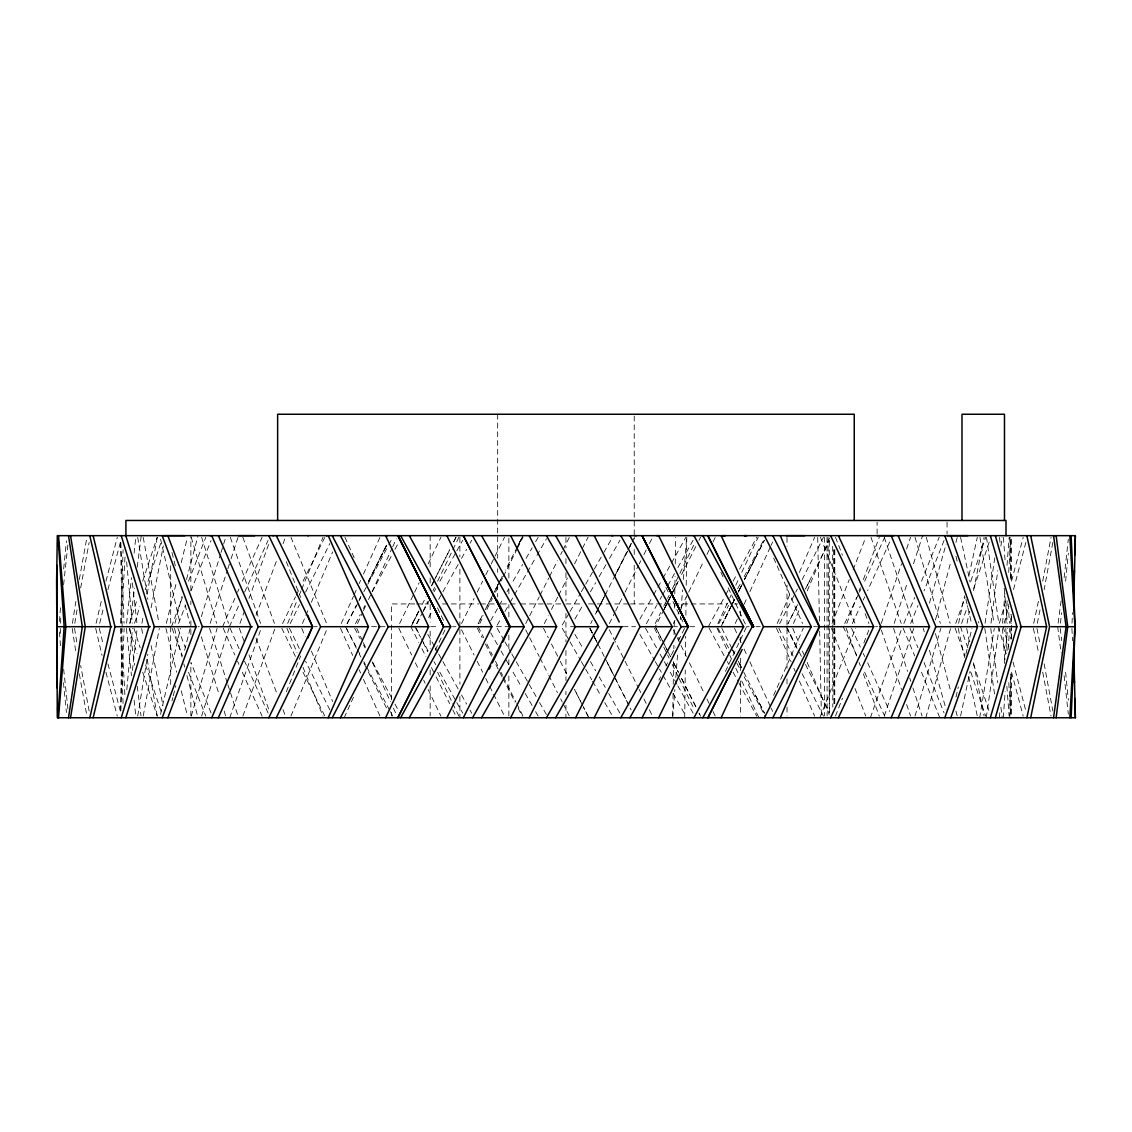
<?xml version="1.0" encoding="UTF-8"?>
<svg xmlns="http://www.w3.org/2000/svg" width="1132" height="1132" viewBox="0 0 1132 1132"><rect width="100%" height="100%" fill="white"/><g stroke="black" fill="none" stroke-linecap="round" stroke-linejoin="round"><path stroke-width="0.75" stroke-dasharray="5 3.75" d="M190.855 715.976L190.855 662.942M190.869 634.656L190.869 618.737M190.869 604.601L190.869 601.064M190.869 590.451L190.869 535.648M508.862 715.976L508.862 675.323M508.862 664.71L508.862 657.635M508.862 648.792L508.862 634.656M508.876 616.968L508.876 604.601M508.876 593.989L508.876 588.682M508.876 578.07L508.876 535.648M834.765 703.609L834.779 549.784M877.102 533.979L877.102 522.163M1010.777 623.208L1010.805 614.45M1010.904 579.428L1011.032 537.417L1011.23 579.428M1011.23 673.979L1011.046 716.004L1010.904 673.979M1011.4 638.957L1011.4 614.45M684.718 717.745L685.256 670.017M685.426 655.867L685.638 636.425M685.879 615.2L686.091 597.526M686.233 585.145L686.77 537.417M672.705 715.976L673.101 692.996M673.243 684.153L673.653 659.404M673.837 648.792L673.894 645.254M674.078 634.656L674.332 618.737M674.516 608.139L674.573 604.601M674.757 593.989L675.054 576.301M675.252 563.934L675.705 537.417M120.572 710.74L122.114 628.458M1009.786 717.745L1010.593 673.979M1011.23 638.957L1011.428 628.458M120.572 623.208L123.091 549.671M120.841 710.74L124.11 628.458M1072.004 623.194L1072.542 612.695M121.322 623.208L125.001 556.675M1005.881 623.208L1007.155 600.441M1008.711 572.424L1010.664 537.417M1003.292 717.745L1005.159 691.482M1008.145 649.471L1009.631 628.458M59.458 621.454L60.633 605.691M672.677 717.745L674.856 689.728M675.804 677.474L677.559 654.706M678.648 640.698L678.917 637.203M680.275 619.685L680.544 616.19M681.096 609.186L682.582 589.928M683.403 579.414L686.657 537.389M1002.57 623.208L1004.862 593.437M1006.999 565.42L1009.15 537.417M60.364 623.208L60.817 617.959M63.604 584.692L67.92 544.421M126.812 689.728L132.458 628.458M999.358 717.745L1000.009 710.74M1004.353 663.465L1007.565 628.458M63.661 568.915L66.434 540.912M1065.594 581.197L1068.367 553.18M126.586 623.208L131.468 577.674M134.1 553.166L135.783 537.417M1064.122 577.66L1068.325 539.157M132.402 670.469L137.142 628.458M1060.415 623.208L1061.717 612.695M130.053 623.208L134.524 588.187M137.213 567.174L141.245 535.662M991.009 623.208L997.759 570.67M1000.9 546.162L1002.018 537.417M1058.123 623.194L1061.165 600.427M986.255 717.745L999.032 628.458M985.052 623.265L994.759 557.991M72.448 623.336L75.858 601.403M137.708 716.032L147.839 654.183M979.704 717.745L994.292 628.416M74.811 623.336L77.033 609.851M80.655 587.933L89.159 542.412M141.953 623.265L142.873 618.114M147.16 594.059L157.574 535.662M79.311 579.485L86.923 537.346M1052.845 542.412L1044.143 589.63M143.226 716.032L159.301 628.416M1042.714 581.169L1051.048 537.346M151.094 607.813L163.348 545.964M967.053 623.265L969.445 611.238M973.534 590.635L984.09 537.375M1037.28 623.336L1040.025 609.851M960.601 716.032L970.082 671.361M1033.742 623.336L1038.766 599.719M958.592 623.265L964.577 595.786M969.063 575.169L977.284 537.375M160.546 714.306L180.455 628.416M955.988 697.128L958.365 686.827M965.921 654.183L971.879 628.416M96.093 623.336L102.021 598.036M99.715 623.336L103.408 608.167M107.922 589.63L120.317 542.412M166.347 623.336L176.691 581.183M181.247 562.632L187.459 537.346M171.993 700.892L172.828 697.51M173.253 695.826L175.785 685.709M184.657 650.306L190.148 628.387M105.969 581.169L117.261 537.346M1025.875 542.398L1013.083 591.286M174.936 623.336L182.054 596.352M186.497 579.499L198.058 535.662M935.442 619.954L951.022 560.948M955.917 542.398L957.248 537.346M1011.527 581.169L1023.201 537.346M925.82 717.745L950.583 628.387M1004.126 623.336L1008.838 606.469M929.471 603.101L946.111 544.096M999.386 623.336L1006.178 599.719M191.251 716.061L217.103 628.387M915.024 716.061L940.848 628.387M201.355 616.586L220.514 554.199M221.037 552.515L223.103 545.78M223.627 544.096L226.216 535.662M129.756 623.336L137.029 599.719M201.638 716.061L228.989 628.387M134.552 623.336L139.887 606.483M145.221 589.63L161.069 542.171M210.156 623.392L227.306 570.415M227.843 568.773L230.532 560.496M231.055 558.84L238.569 535.662M894.167 623.392L907.581 582.004M913.496 563.807L922.608 535.662M989.184 542.157L973.506 589.305M142.731 581.169L157.178 537.29M884.29 716.089L913.75 628.359M970.846 581.169L985.675 537.29M881.29 623.392L901.567 563.807M906.633 548.907L910.581 537.318M961.592 623.449L967.832 605.563M870.395 717.745L901.808 628.359M229.739 717.745L261.167 628.359M955.762 623.449L965.044 597.427M239.998 623.392L244.795 610.148M248.998 598.559L268.808 543.94M242.856 716.089L275.034 628.359M171.456 626.703L182.422 597.427M256.03 615.327L277.481 558.416M283 543.784L285.448 537.29M846.807 623.449L856.613 597.441M859.075 590.932L860.292 587.678M863.362 579.556L879.309 537.29M178.545 623.449L185.379 605.578M190.968 590.946L211.033 540.544M835.501 716.117L842.434 698.232M863.858 642.962L869.532 628.331M832.091 623.449L849.269 579.556M853.089 569.806L865.796 537.29M188.506 581.169L205.798 537.29M944.046 540.53L924.023 590.918M286.311 691.737L300.659 655.966M819.794 717.745L855.622 628.331M921.533 581.169L939.15 537.29M287.655 623.449L296.994 600.696M299.669 594.187L300.999 590.932M301.664 589.305L323.016 537.29M910.652 623.449L918.01 605.563M290.952 716.117L327.275 628.331M903.845 623.449L914.741 597.427M302.442 623.449L305.187 616.954M305.881 615.327L308.626 608.818M311.371 602.323L332.652 551.921M793.475 623.449L799.659 608.818M807.201 590.932L830.548 535.662M222.594 626.703L234.848 598.446M237.564 592.163L238.923 589.022M777.217 623.506L791.084 591.569M799.39 572.396L814.644 537.261M229.414 626.703L239.093 604.714M244.611 592.163L268.1 540.36M773.637 695.388L803.267 628.302M341.241 623.506L353.439 596.352M354.16 594.753L356.311 589.97M359.184 583.574L360.613 580.376M363.485 573.995L379.984 537.261M242.333 581.169L262.129 537.233M344.185 717.745L354.288 695.388M889.695 541.945L867.636 590.607M864.65 581.169L884.715 537.233M357.528 623.506L362.65 612.327M363.386 610.728L365.579 605.945M368.508 599.55L371.438 593.168M372.173 591.569L391.941 548.44M392.677 546.841L396.342 538.86M735.248 623.506L737.456 618.723M744.049 604.346L746.978 597.951M749.908 591.569L770.411 546.841M771.147 545.242L772.618 542.044M852.311 623.562L860.334 606.299M863.249 600.031L864.707 596.889M717.872 623.506L729.065 599.55M729.815 597.951L731.3 594.753M735.786 585.173L738.772 578.792M741.757 572.396L758.171 537.261M844.698 623.562L858.735 593.734M859.471 592.163L860.957 589.022M725.442 671.432L746.596 626.703L727.706 586.772M399.624 623.562L413.887 593.734M414.637 592.163L419.151 582.754M428.151 563.92L440.914 537.233M435.226 650.249L445.032 629.845M282.561 623.562L295.466 596.875M296.23 595.305L299.258 589.022M417.043 623.562L420.099 617.28M423.142 611.011L427.698 601.587M433.032 590.607L434.547 587.466M437.603 581.183L458.913 537.233M673.427 623.562L674.955 620.421M677.997 614.152L680.275 609.441M681.04 607.87L687.888 593.734M688.652 592.163L703.878 560.779M706.934 554.496L709.212 549.784M713.019 541.945L716.061 535.662M290.216 623.562L299.428 604.714M305.569 592.163L329.851 543.502M655.258 623.562L660.649 612.582M663.72 606.299L666.805 600.017M667.583 598.446L669.111 595.305M672.196 589.036L679.129 574.9M679.908 573.33L694.539 543.502M368.89 581.155L386.705 545.072M658.98 680.077L660.536 676.936M665.97 665.941L667.526 662.814M671.403 654.961L675.28 647.108M678.379 640.825L684.591 628.274M303.051 581.169L325.676 535.662M368.678 581.155L386.79 544.775L368.48 581.155M721.042 626.703L730.395 607.87M731.173 606.299L734.286 600.031L732.687 603.172M359.438 599.323L360.867 596.309M411.086 626.703L418.925 610.997L410.874 626.703L418.769 642.396M422.052 604.714L426.014 596.861M433.867 581.155L449.701 549.784L431.448 585.867L433.018 582.725M461.559 623.562L474.053 598.446M477.18 592.163L482.642 581.183M485.77 574.9L490.453 565.491M491.246 563.92L494.359 557.637M495.151 556.067L504.518 537.233M809.479 581.169L805.489 589.022L829.77 540.36M479.77 623.562L483.704 615.709M486.845 609.441L492.349 598.446M495.491 592.163L497.854 587.466M501.009 581.183L502.58 578.042M503.358 576.471L516.73 549.784M517.522 548.213L523.026 537.233M609.341 623.562L614.846 612.582M615.624 611.011L624.284 593.734M625.062 592.163L638.434 565.491M639.226 563.92L640.797 560.779M643.938 554.496L646.301 549.784M649.443 543.502L653.376 535.662M732.744 603.172L734.314 600.031M738.248 592.178L741.403 585.909M754.973 558.5L764.383 540.233L744.403 579.683L755.115 558.515M412.473 623.562L418.798 610.997M733.126 602.365L734.64 599.352L732.362 603.88M743.002 582.711L738.432 591.781L741.502 585.739M802.178 579.598L823.459 537.233M347.071 623.647L356.269 605.408M590.763 623.562L592.262 620.421M598.672 607.87L595.503 614.152L597.059 611.011M615.27 574.9L605.04 595.319M616.063 573.344L628.713 548.213M629.505 546.657L631.076 543.502M664.074 609.426L655.272 626.703L670.427 656.546M664.824 607.856L668.036 601.573M668.771 600.002L672.012 593.734M672.733 592.163L678.266 581.169M695.798 546.643L680.601 576.457M698.968 540.36L700.651 537.233M431.589 585.867L433.981 581.155M499.891 581.169L502.283 576.457L500.698 579.598M522.177 537.233L516.602 548.213L522.248 537.233M525.729 623.562L539.228 596.875M540.035 595.305L548.765 578.042M549.558 576.471L557.496 560.779M560.68 554.496L562.264 551.355M563.057 549.784L569.41 537.233M544.322 623.562L548.298 615.709M551.482 609.441L557.835 596.875M558.628 595.305L567.387 578.028M574.532 563.92L588.046 537.233M595.432 614.152L598.616 607.87M478.228 623.562L482.218 615.709L478.157 623.562M493.396 593.72L485.402 609.426L493.382 593.72M517.466 546.643L505.381 570.174M518.258 545.072L523.055 535.662M597.866 609.441L604.233 596.889M627.369 551.369L614.605 576.485L627.468 551.369M631.373 543.516L628.175 549.798L630.694 545.086M632.18 541.945L634.571 537.233M744.403 579.683L755.186 558.5M379.928 558.444L386.903 544.775M498.179 584.296L494.175 592.149L502.169 576.443M779.651 623.562L794.947 593.734M795.754 592.163L797.367 589.022M347.156 623.661L358.264 602.422M359.056 600.894L360.641 597.866M363.811 591.795L366.994 585.725M367.787 584.197L387.979 546.275M355.476 623.675L360.259 614.563M363.457 608.507L365.056 605.464M372.244 591.81L391.7 555.388M388.785 544.761L392.832 537.176M744.149 576.641L764.397 538.691M733.126 581.169L735.559 576.613M739.635 569.028L756.756 537.176M394.969 549.317L399.044 541.733M718.749 623.675L728.598 605.464M737.625 588.782L740.908 582.711M708.321 626.703L724.848 596.352M725.683 594.824L728.994 588.753M416.477 623.661L422.321 613.049M423.156 611.521L429.014 600.894M434.023 591.795L435.707 588.753M428.603 617.591L432.806 610.007M438.692 599.38L442.046 593.31M442.895 591.795L458.135 564.486M439.881 581.169L455.984 552.345M456.819 550.831L462.762 540.205M674.488 573.599L667.696 585.739M677.884 567.528L693.124 540.219M461.531 558.416L466.639 549.317M470.049 543.247L471.747 540.205M662.984 578.127L670.639 564.486M671.488 562.958L685.95 537.176M646.358 623.675L656.602 605.464M660.013 599.394L661.725 596.352M662.574 594.838L666.847 587.253M639.877 619.119L652.725 596.352M653.574 594.824L656.999 588.753M657.862 587.239L661.286 581.169M490.68 620.633L498.434 606.964M499.297 605.45L503.599 597.866M507.051 591.795L508.777 588.753M504.08 640.358L496.311 626.703L501.49 617.605M504.943 611.535L509.244 603.95M510.108 602.436L513.56 596.366M514.423 594.852L526.522 573.613M513.079 581.169L522.616 564.486M526.083 558.416L532.153 547.789M535.62 541.733L539.087 535.662M527.399 572.085L536.087 556.916M536.95 555.388L546.501 538.691M569.184 613.049L561.359 626.703L569.17 640.358M570.047 611.521L580.475 593.31M581.339 591.795L584.82 585.725M585.683 584.197L593.493 570.542M594.357 569.028L603.031 553.859M603.894 552.345L612.568 537.176M574.858 619.119L582.669 605.464M590.465 591.81L595.673 582.711M599.139 576.641L606.073 564.5M609.554 558.43L619.954 540.219M689.728 626.703L697.892 626.689M496.311 626.703L508.933 626.689M570.528 626.703L575.509 626.689M755.978 626.703L760.294 626.689M414.821 603.936L391.446 603.936L391.446 623.208M416.562 603.936L428.688 603.936M442.555 603.936L478.695 603.936M480.449 603.936L494.472 603.936M501.49 603.936L517.282 603.936M520.777 603.936L564.203 603.936M565.943 603.936L581.848 603.936M588.527 603.936L628.642 603.936M630.397 603.936L689.331 603.936M691.072 603.936L727.522 603.936M734.498 603.936L737.47 603.936M313.734 626.689L317.257 626.703M430.627 626.689L438.905 626.689M622.968 626.689L635.59 626.703M875.588 626.689L877.555 626.689M198.086 626.703L199.374 626.703M380.069 626.703L385.319 626.703M452.517 626.703L455.984 626.703M673.399 626.703L677.488 626.703M746.497 626.703L749.129 626.703M813.682 626.703L816.95 626.703M984.458 626.703L979.576 626.703L978.487 621.553M371.551 626.689L377.31 626.703M574.872 634.288L582.669 647.957M590.48 661.612L595.687 670.724M599.153 676.795L605.224 687.407M608.691 693.477L619.954 713.202M570.047 641.872L580.461 660.069M581.324 661.597L584.805 667.654M585.668 669.182L591.739 679.794M592.616 681.322L601.29 696.491M604.757 702.576L612.568 716.231M536.087 696.505L516.164 661.612M539.554 702.576L546.501 714.716M513.065 672.21L521.739 687.393M525.206 693.463L532.153 705.604M535.62 711.674L538.224 716.231M504.943 641.886L510.985 652.513M511.848 654.027L515.301 660.097M490.68 632.774L497.571 644.9M501.009 650.971L505.311 658.555M506.174 660.069L508.763 664.625M639.877 634.288L654.423 660.069M655.287 661.597L658.697 667.654M659.56 669.182L661.272 672.21M645.509 628.218L656.602 647.957M660.013 654.027L668.545 669.21M662.97 675.252L669.776 687.393M673.186 693.463L685.935 716.231M458.135 688.921L442.895 661.612M461.531 694.991L466.639 704.09M470.049 710.16L471.747 713.202M670.257 672.238L677.035 684.379M677.884 685.893L693.124 713.202M439.867 672.21L455.97 701.048M456.819 702.576L462.747 713.188M427.769 634.288L434.49 646.443M435.325 647.957L437.858 652.513M438.692 654.027L442.046 660.097M414.793 626.703L420.651 637.316M421.486 638.844L429 652.485M434.023 661.597L435.693 664.625M709.156 628.218L726.489 660.069M727.324 661.597L728.98 664.625M717.929 628.218L728.598 647.957M736.819 663.14L740.922 670.724M733.097 672.21L737.993 681.322M738.814 682.837L756.756 716.231M391.714 698.034L372.258 661.612M394.969 704.09L399.044 711.674M744.163 676.795L766.01 717.745M389.592 710.16L366.188 666.14M390.413 711.674L392.832 716.231M354.67 628.218L360.273 638.844M363.471 644.915L365.056 647.957M345.571 626.703L356.665 647.943M357.457 649.457L360.627 655.527M363.811 661.597L365.395 664.625M778.844 628.274L793.32 656.518M605.04 658.117L614.634 676.964M615.44 678.535L629.081 705.194M502.127 676.908L494.939 662.786M502.933 678.478L514.961 702.038M518.159 708.321L522.177 716.174M477.35 628.274L482.147 637.684M485.345 643.952L491.741 656.503M786.33 626.703L798.301 650.263M799.107 651.834L801.498 656.532M805.489 664.385L829.756 713.047M755.214 694.963L764.454 713.188L743.795 672.238M656.135 628.274L664.088 643.981M664.894 645.551L668.064 651.834M668.87 653.405L670.455 656.546M673.639 662.828L678.422 672.252M592.262 632.986L589.093 626.703L592.277 632.986M597.073 642.41L593.083 634.557L597.031 642.41M604.247 656.546L589.178 626.703M543.53 628.274L548.298 637.698M551.468 643.952L559.42 659.673M560.198 661.215L567.373 675.365L565.759 672.196M588.046 716.174L583.277 706.764L588.838 717.745M673.611 662.828L678.365 672.252M612.115 672.252L607.36 662.828L631.09 709.905M525.729 629.845L539.228 656.532M540.035 658.102L547.973 673.795M548.765 675.365L557.496 692.628M560.68 698.911L562.264 702.052M563.057 703.623L569.41 716.174M436.145 676.908L449.63 703.609M452.8 709.891L455.97 716.174M368.452 672.196L386.776 708.604M802.163 673.781L823.459 716.174M732.362 649.542L734.64 654.084L733.126 651.056M421.939 648.664L425.887 656.503M431.405 667.484L433.782 672.196M346.307 628.203L357.033 649.499M359.311 654.041L360.839 657.055M363.881 663.111L366.938 669.168M329.851 709.905L305.569 661.244M609.341 629.845L624.284 659.673M625.062 661.244L638.434 687.916M639.226 689.487L640.797 692.628M643.938 698.911L646.301 703.623M649.443 709.905L652.598 716.174M478.199 626.703L483.704 637.698M486.845 643.966L492.349 654.961M495.491 661.244L497.854 665.941M501.009 672.224L502.58 675.365M503.358 676.936L515.937 702.052M516.73 703.623L523.026 716.174M721.82 628.274L732.008 648.693M732.8 650.263L734.371 653.405M738.29 661.244L741.418 667.526M461.559 629.845L474.053 654.961M477.18 661.244L482.642 672.224M485.77 678.507L488.897 684.789M489.675 686.36L492.802 692.628M493.58 694.199L504.518 716.174M303.036 672.21L325.676 717.745M787.08 628.232L797.607 649.527L787.179 628.218M665.97 587.466L669.069 593.734M672.946 601.587L676.059 607.87M676.837 609.441L683.813 623.562M654.48 628.274L660.649 640.825M663.72 647.108L666.805 653.39M667.583 654.961L669.111 658.102M672.196 664.371L678.365 676.936M679.129 678.507L694.539 709.905M289.452 628.274L300.192 650.263M673.427 629.845L676.469 636.127M677.233 637.698L680.275 643.966M681.04 645.537L686.374 656.532M689.416 662.814L703.878 692.628M706.934 698.911L709.212 703.623M713.019 711.462L715.297 716.174M416.293 628.274L420.099 636.127M423.142 642.396L427.698 651.82M437.603 672.224L452.064 702.052M452.814 703.623L458.913 716.174M281.797 628.274L295.452 656.518M437.49 607.87L445.032 623.562M398.874 628.274L411.638 654.961M415.387 662.814L419.151 670.653M423.651 680.077L425.151 683.219M428.151 689.487L440.914 716.174M720.9 572.396L723.178 577.193M843.227 626.703L857.249 656.518M717.122 628.302L729.065 653.857M729.815 655.456L731.3 658.654M735.786 668.234L738.772 674.615M741.757 681.011L758.921 717.745M851.589 628.274L860.348 647.122M863.263 653.405L864.721 656.532M867.65 662.814L889.695 711.476M864.636 672.21L884.715 716.174M734.527 628.302L738.913 637.882M739.649 639.481L741.106 642.679M744.049 649.061L746.978 655.456M749.908 661.838L770.411 706.566M771.147 708.165L772.618 711.363M356.792 628.302L362.65 641.08M363.386 642.679L365.579 647.462M372.173 661.838L390.483 701.769M393.412 708.165L396.342 714.547M268.1 713.047L244.611 661.244M344.906 537.261L354.288 558.019M340.52 628.302L352.717 655.456M359.184 669.833L360.613 673.031M363.485 679.412L379.984 716.146M242.319 672.21L262.129 716.174M773.637 558.019L802.56 623.506M230.107 628.274L239.093 648.693M776.524 628.302L791.084 661.838M793.857 668.234L795.23 671.432M799.39 681.011L814.644 716.146M223.273 628.274L234.833 654.947M237.55 661.23L238.909 664.371M792.782 628.331L799.659 644.589M802.404 651.084L803.777 654.338M807.201 662.475L829.176 714.49M301.749 628.331L305.187 636.453M311.371 651.084L332.652 701.486M903.166 628.331L914.741 655.952M290.952 537.29L326.596 623.449M909.987 628.331L918.01 647.844M924.023 662.489L944.046 712.877M286.99 628.331L296.994 652.711M302.994 667.342L323.016 716.117M211.033 712.877L190.983 662.489M921.533 672.21L939.801 717.745M820.445 537.29L854.971 623.449M286.311 561.67L300.659 597.441M188.492 672.21L205.798 716.117M831.454 628.331L849.269 673.851M854.985 688.482L865.796 716.117M835.501 537.29L842.434 555.175M865.117 613.7L868.895 623.449M177.936 628.331L185.393 647.844M846.184 628.331L856.613 655.966M859.075 662.475L860.292 665.729M863.362 673.851L879.309 716.117M256.03 638.08L277.481 694.991M283 709.623L285.448 716.117M172.064 628.331L182.408 655.952M242.856 537.318L274.425 623.392M239.39 628.359L244.795 643.259M248.998 654.848L269.416 711.122M955.182 628.331L965.044 655.952M870.975 537.318L901.228 623.392M230.32 537.318L260.586 623.392M960.46 626.703L967.832 647.844M973.506 664.116L989.184 711.25M881.29 630.015L901.567 689.6M906.633 704.5L910.581 716.089M970.832 672.21L985.661 716.117M161.069 711.25L145.321 664.116M884.29 537.318L913.199 623.392M142.717 672.21L157.178 716.117M893.629 628.359L907.581 671.403M909.732 678.026L910.807 681.337M912.958 687.945L922.071 716.089M209.618 628.359L227.306 682.992M227.843 684.648L229.994 691.256M230.532 692.911L238.031 716.089M134.001 628.331L140.17 647.844M201.638 537.346L228.452 623.336M201.355 636.821L218.971 694.142M224.15 711.009L225.692 716.061M129.246 628.387L137.014 653.673M915.024 537.346L940.338 623.336M191.251 537.346L216.608 623.336M998.41 626.703L1006.178 653.673M923.288 628.387L924.236 631.755M929.457 650.306L946.097 709.311M1003.193 626.703L1008.838 646.938M1013.083 662.121L1025.875 711.009M926.287 537.346L950.116 623.336M1011.527 672.21L1023.201 716.061M120.317 711.009L107.922 663.805M935.442 633.453L951.022 692.459M955.917 711.009L957.248 716.061M174.498 628.387L182.054 657.055M183.823 663.791L184.714 667.173M186.936 675.592L197.605 716.061M105.955 672.21L117.261 716.061M171.993 552.515L175.785 567.698M185.082 604.785L189.723 623.336M165.937 628.387L176.691 672.224M181.247 690.775L187.459 716.061M99.305 628.387L103.408 645.254M95.696 628.387L102.021 655.357M955.988 556.279L957.177 561.43M965.921 599.224L971.482 623.265M160.546 539.101L180.059 623.265M958.224 628.416L964.577 657.621M968.695 676.526L977.284 716.032M1033.374 628.387L1038.766 653.673M960.601 537.375L970.082 582.046M1036.94 628.387L1040.025 643.57M1044.143 663.805L1052.845 711.009M966.714 628.416L969.445 642.169M973.534 662.772L984.09 716.032M151.094 645.594L163.008 705.717M1042.714 672.21L1051.034 716.061M89.159 711.009L80.669 665.489M143.226 537.375L158.989 623.265M79.311 673.894L86.923 716.061M141.656 628.416L142.873 635.293M147.16 659.348L157.263 716.032M74.528 628.387L77.047 643.57M979.972 537.375L994.009 623.265M137.708 537.375L147.839 599.224M72.193 628.387L75.858 651.99M984.798 628.416L994.759 695.416M986.51 537.417L998.792 623.208M1057.656 626.703L1061.165 652.952M990.783 628.458L997.745 682.738M1000.886 707.245L1002.23 717.745M129.826 628.458L134.524 665.22M137.213 686.233L141.019 716.004M1060.203 628.458L1061.717 640.712M132.402 582.938L136.944 623.208M1064.108 675.719L1068.325 714.25M67.92 709L63.604 668.743M126.388 628.458L131.468 675.733M134.1 700.241L135.783 716.004M1065.594 672.238L1068.367 700.241M63.477 682.723L66.434 712.495M126.657 561.925L132.303 623.208M999.528 537.417L1000.009 542.667M1004.183 588.187L1007.409 623.208M60.222 628.458L60.817 635.462M1002.443 628.458L1004.848 659.97M1006.857 686.233L1009.136 716.004M59.458 631.953L60.633 647.702M1003.433 537.417L1005.174 561.925M1008.145 603.936L1009.503 623.208M1005.782 628.458L1007.155 652.966M1008.81 682.738L1010.763 717.745M121.237 628.458L125.001 696.732M1071.905 628.458L1072.542 640.712M120.841 542.667L124.039 623.208M120.516 628.458L123.133 705.491M817.714 537.417L819.469 622.275M819.653 631.118L821.408 715.976M120.586 542.667L122.157 626.703M1009.815 537.417L1010.593 579.428M1011.23 614.45L1011.385 623.208M828.058 537.417L829.36 712.438L829.261 540.955M1010.777 628.458L1010.805 638.957M834.185 549.784L834.525 703.609M947.045 522.163L947.045 533.979M833.803 549.784L833.902 703.609M832.685 546.247L832.798 707.146M826.997 537.417L827.11 715.976M824.379 537.417L824.436 715.976M787.009 537.417L787.009 546.247M787.009 585.145L787.009 668.248M787.009 678.846L787.023 684.153M787.023 707.146L787.023 715.976M740.455 610.94L740.455 616.204M740.455 637.203L740.455 642.467M740.455 658.216L740.455 670.469M740.455 680.983L740.455 716.004M634.231 416.01L634.231 538.959M634.231 549.501L634.231 556.519M634.231 565.307L634.231 603.936M565.943 537.417L565.943 548.015M565.943 558.628L565.943 563.934M565.943 572.778L565.943 601.064M565.943 613.431L565.943 641.731M565.943 650.56L565.943 680.615M565.943 691.227L565.943 694.765M565.943 705.378L565.943 717.745M497.67 414.255L497.67 558.274M497.67 568.816L497.67 572.325M497.67 584.621L497.67 596.918M459.889 537.417L459.889 556.859M459.889 569.24L459.889 627.581M459.889 629.35L459.889 684.153M459.889 696.534L459.889 717.745M430.16 535.648L430.16 567.472M430.16 578.07L430.16 583.376M430.16 604.601L430.16 622.275M430.16 631.118L430.16 648.792M430.16 670.017L430.16 675.323M430.16 685.921L430.16 715.976M391.446 624.949L391.446 700.241M391.446 712.495L391.446 716.004M170.677 565.703L170.677 687.69M741.304 585.909L738.955 590.607L741.29 585.909M731.895 604.729L722.513 623.562L731.965 604.729M456.026 537.233L452.828 543.502L456.026 537.233M605.776 593.748L599.451 606.299L605.762 593.748M666.423 604.714L663.239 610.997L666.437 604.714M670.399 596.875L667.215 603.144L670.427 596.875M677.559 582.739L671.191 595.305L677.601 582.739M797.565 604.714L788.028 623.548L797.508 604.714M695.883 706.764L680.785 676.964L695.883 706.764M700.637 716.174L699.052 713.047L700.637 716.174M582.485 705.194L574.532 689.487L582.485 705.179M741.488 667.696L738.446 661.654L741.517 667.696"/><path stroke-width="1.5" d="M125.907 535.662L125.907 520.465L1005.994 520.465L1005.994 535.662M1073.688 605.705L1075.4 535.662L57.308 535.662L56.6 581.169L57.308 717.745L1075.4 717.745L1073.688 647.716M57.152 565.42L57.152 687.987M57.69 544.407L57.916 535.662L64.156 626.703L57.803 717.745L57.647 707.245M1074.424 570.67L1073.702 589.928M1074.834 554.906L1075.343 535.662M1069.853 535.662L1074.891 626.703L1069.853 717.745M1071.113 717.745L1075.216 626.703L1071.127 535.662M58.524 717.745L65.826 626.703L58.524 535.662M1053.552 535.662L1066.089 626.703L1053.552 717.745M68.5 717.745L82.325 626.703L68.5 535.662M1056.128 717.745L1067.731 626.703L1056.128 535.662M70.552 717.745L85.282 626.703L70.552 535.662M1026.851 535.662L1046.619 626.703L1026.851 717.745M89.796 717.745L110.809 626.703L89.796 535.662M1030.686 717.745L1049.576 626.703L1030.686 535.662M93.121 717.745L114.983 626.703L93.135 535.662M990.33 535.662L1016.918 626.703L990.33 717.745M121.237 717.745L148.971 626.703L121.237 535.662M995.339 717.745L1021.106 626.703L995.339 535.662M125.794 717.745L154.306 626.703L125.794 535.662M944.781 535.662L977.609 626.703L944.781 717.745M162.187 717.745L196.034 626.703L162.187 535.662M950.852 717.745L982.93 626.703L950.852 535.662M167.819 717.745L202.387 626.703L167.819 535.662M307.819 638.08L312.39 626.703L307.819 615.327M891.139 535.662L929.514 626.703L891.139 717.745M211.712 717.745L250.979 626.703L211.712 535.662M898.157 717.745L935.881 626.703L898.157 535.662M218.349 717.745L258.238 626.703L218.349 535.662M780.273 717.745L819.526 626.703L780.273 535.662M328.209 717.745L368.438 626.703L328.209 535.662M721.126 717.745L763.463 626.703L721.126 535.662M830.577 535.662L873.678 626.703L830.577 717.745M385.616 717.745L428.703 626.703L385.616 535.662M268.793 717.745L312.63 626.703L268.793 535.662M838.373 717.745L880.937 626.703L838.373 535.662M276.293 717.745L320.625 626.703L276.293 535.662M658.654 717.745L703.213 626.703L658.654 535.662L656.687 535.662M446.857 717.745L491.868 626.703L446.857 535.662M489.18 669.083L490.75 665.941M492.321 662.814L500.924 645.537M502.495 642.396L510.32 626.703L497.019 600.017M707.939 717.745L742.153 649.513M400.615 717.745L450.72 626.703L443.588 626.703L397.983 535.662L443.588 626.703L397.827 717.745L420.75 672.252M594.215 717.745L640.033 626.703L594.215 535.662M707.868 717.745L730.791 672.196M510.631 717.745L556.633 626.703L510.631 535.662M575.594 717.745L613.657 642.396M615.242 639.255L621.595 626.703M772.788 535.662L819.271 626.703L772.788 717.745M529.182 717.745L575.268 626.703L529.182 535.662M665.234 581.169L688.199 626.703L642.07 535.662L688.313 626.703L642.07 717.745M472.539 717.745L524.201 626.703L509.683 626.703L463.356 535.662L509.754 626.703L463.313 717.745M764.383 535.662L811.276 626.703L764.383 717.745M332.228 717.745L379.687 626.703L332.228 535.662M340.407 717.745L388.248 626.703L340.407 535.662M693.944 535.662L743.653 626.703L693.944 717.745M702.788 717.745L752.214 626.703L702.802 535.662M409.303 717.745L459.649 626.703L409.303 535.662M629.887 535.662L681.195 626.703L629.887 717.745M620.789 535.662L672.238 626.703L620.789 717.745M481.567 717.745L533.342 626.703L481.567 535.662M546.445 535.662L598.573 626.703L546.445 717.745M555.614 535.662L607.7 626.703L555.614 717.745M753.615 626.703L741.969 603.865L753.615 626.689L752.214 626.703L753.615 626.703L707.939 535.662M967.959 535.662L947.045 535.662M681.195 626.703L688.313 626.703M722.485 535.662L723.985 535.662M209.944 535.662L210.694 535.662M307.805 535.662L308.541 535.662M744.233 535.662L745.648 535.662M258.238 626.703L312.39 626.703M320.625 626.703L368.438 626.703M388.248 626.703L428.703 626.703M459.649 626.703L491.868 626.703M533.342 626.703L556.633 626.703M607.7 626.703L622.218 626.703M163.942 535.662L165.399 535.662M165.951 535.662L184.87 535.662M254.785 535.662L238.343 535.662M272.741 535.662L273.817 535.662M326.228 535.662L326.95 535.662M386.125 535.662L387.356 535.662M613.049 535.662L611.422 535.662M634.783 535.662L636.311 535.662M701.925 535.662L702.901 535.662M723.645 535.662L725.471 535.662M744.927 535.662L746.978 535.662M785.976 535.662L804.725 535.662M877.102 535.662L894.011 535.662M922.891 535.662L922.637 535.662M57.024 626.703L65.005 626.689M65.826 626.703L83.924 626.689M85.282 626.703L111.629 626.689M114.983 626.703L150.315 626.703M154.306 626.703L196.161 626.703M202.387 626.703L252.238 626.703M378.612 626.703L379.687 626.703M575.268 626.703L598.573 626.703M640.033 626.703L672.238 626.703M703.213 626.703L743.653 626.703M763.463 626.703L811.276 626.703M819.526 626.703L873.678 626.703M879.677 626.703L929.514 626.703M935.527 626.703L977.609 626.703M981.854 626.703L1016.918 626.703M1020.257 626.703L1046.619 626.703M1050.991 626.689L1066.089 626.703M1066.91 626.689L1074.891 626.703M818.153 626.689L819.271 626.703M524.201 626.703L472.539 535.662M450.72 626.703L400.615 535.662M486.519 581.183L509.754 626.703M707.656 535.662L753.304 626.703M642.07 535.662L688.298 626.703M420.934 581.197L397.856 535.662L443.673 626.703M575.608 535.662L619.218 621.992M1073.702 663.465L1074.424 682.723M1074.834 698.486L1075.343 717.745M1004.48 520.465L1004.48 414.255L961.988 414.255L961.988 520.465M854.25 520.465L854.25 414.255L277.637 414.255L277.637 520.465"/></g></svg>
